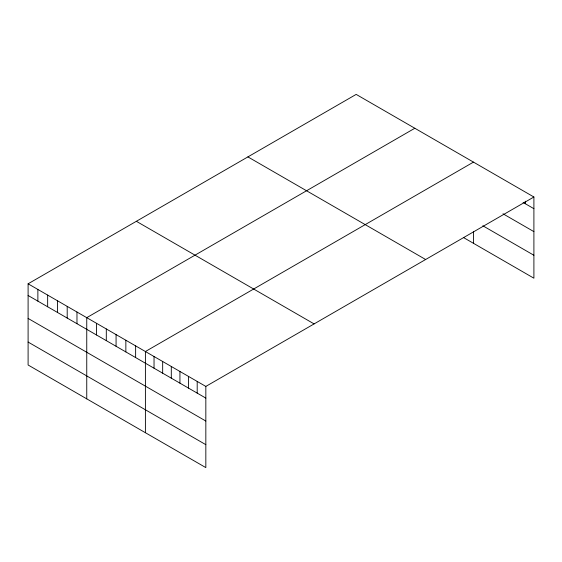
<?xml version="1.0" encoding="UTF-8"?>
<svg xmlns="http://www.w3.org/2000/svg" width="562" height="562" viewBox="0 0 562 562"><rect width="100%" height="100%" fill="white"/><g stroke="black" fill="none" stroke-linecap="round" stroke-linejoin="round"><path stroke-width="0.84" d="M28.1 283.803L205.833 386.417L205.833 467.605L28.1 364.998L28.1 283.803L356.168 94.395L533.9 197.002L533.9 278.197L463.699 237.663M414.819 128.255L86.752 317.663L86.752 398.858M473.471 162.116L145.403 351.524L145.403 432.719M205.833 386.417L533.9 197.002M523.11 202.46L533.9 208.692M502.969 213.771L533.9 231.628M482.821 225.769L533.9 255.26M247.905 156.896L425.638 259.511M136.362 221.302L314.095 323.909M28.1 295.486L205.833 398.1M28.1 318.422L205.833 421.036M28.1 342.054L205.833 444.668M525.266 201.203L525.266 203.704M473.471 231.418L473.471 243.311M197.199 381.429L197.199 393.112M188.565 376.449L188.565 388.131M179.931 371.461L179.931 383.151M171.298 366.48L171.298 378.163M162.664 361.492L162.664 373.182M154.037 356.512L154.037 368.194M135.625 345.883L135.625 357.565M125.853 340.242L125.853 351.924M116.074 334.594L116.074 346.283M106.302 328.953L106.302 340.635M96.524 323.312L96.524 334.994M76.973 312.022L76.973 323.705M67.201 306.381L67.201 318.064M57.422 300.733L57.422 312.416M47.651 295.092L47.651 306.775M37.872 289.451L37.872 301.134"/></g></svg>
